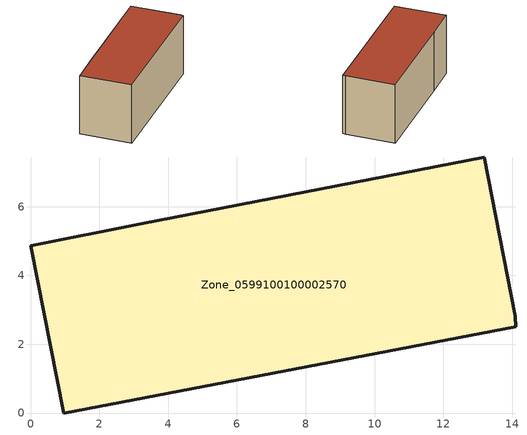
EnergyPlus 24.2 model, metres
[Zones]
Zone_0599100100002570
 floor ground (C_G): 14.11,2.5 0.96,0 0,4.86 3.21,5.5 13.2,7.45 14.09,2.81 z1.95
 wall outside (C_F): 0.96,0 14.11,2.5 14.09,2.81 13.2,7.45 3.21,5.5 0,4.86 0.96,0 z1.95:7.9
 roof outside (C_R): 14.09,2.81 13.2,7.45 3.21,5.5 0,4.86 0.96,0 14.11,2.5 z7.9
[BUILDING]
Pand.0599100100002570: North Axis=0; Terrain=City; Loads Convergence Tolerance Value=0.04; Temperature Convergence Tolerance Value=0.4; Solar Distribution=FullExterior; Maximum Number of Warmup Days=25; Minimum Number of Warmup Days=1
[Site:Location]
Rotterdam.The.Hague.AP_ZH_NLD Design_Conditions: Latitude=51.96; Longitude=4.45; Time Zone=1; Elevation=-4.5
[SITE:GROUNDTEMPERATURE:BUILDINGSURFACE]
18, 18, 18, 18, 18, 18, 18, 18, 18, 18, 18, 18
[MATERIAL] Thermal Absorptance=0.9; Solar Absorptance=0.7; Visible Absorptance=0.7
Name | Roughness | Thickness | Conductivity | Density | Specific Heat
G.TI.1946 | MediumSmooth | 0.15 | 1 | 540 | 1210
F.TI.1946 | Rough | 0.3 | 0.857143 | 1920 | 840
R.TI.1946 | MediumRough | 0.2 | 0.1 | 1500 | 1000
[CONSTRUCTION]
C_G: G.TI.1946
C_F: F.TI.1946
C_R: R.TI.1946
[ZONE]
Zone_0599100100002570: Type=1; Multiplier=1; Ceiling Height=Autocalculate; Volume=Autocalculate; Floor Area=autocalculate; Part of Total Floor Area=Yes
[ZONEINFILTRATION:DESIGNFLOWRATE]
Infil_Zone_0599100100002570: Zone or ZoneList or Space or SpaceList=Zone_0599100100002570; Schedule=AlwaysOn; Design Flow Rate Calculation Method=Flow/Area; Flow Rate per Floor Area=0.003; Constant Term Coefficient=1; Temperature Term Coefficient=0; Velocity Term Coefficient=0; Velocity Squared Term Coefficient=0
[HVACTEMPLATE:ZONE:IDEALLOADSAIRSYSTEM]
Zone_0599100100002570: Maximum Heating Supply Air Temperature=50; Minimum Cooling Supply Air Temperature=13; Maximum Heating Supply Air Humidity Ratio=0.0156; Minimum Cooling Supply Air Humidity Ratio=0.0077; Heating Limit=NoLimit; Cooling Limit=NoLimit; Dehumidification Control Type=ConstantSensibleHeatRatio; Cooling Sensible Heat Ratio=0.7; Dehumidification Setpoint=60; Humidification Control Type=None; Humidification Setpoint=30; Outdoor Air Method=None; Outdoor Air Flow Rate per Person=0.00944; Outdoor Air Flow Rate per Zone Floor Area=0; Outdoor Air Flow Rate per Zone=0; Demand Controlled Ventilation Type=None; Outdoor Air Economizer Type=NoEconomizer; Heat Recovery Type=None; Sensible Heat Recovery Effectiveness=0.7; Latent Heat Recovery Effectiveness=0.65
[ZONECONTROL:THERMOSTAT]
ThermostatControl_Zone_0599100100002570: Zone or ZoneList=Zone_0599100100002570; Control Type Schedule=DualSetpointControlType; Control 1=Thermostat_Zone_0599100100002570; Temperature Difference Between Cutout And Setpoint=0
[THERMOSTATSETPOINT:DUALSETPOINT]
Thermostat_Zone_0599100100002570: Heating Setpoint Temperature Schedule=HeatingSetpoint_Zone_0599100100002570; Cooling Setpoint Temperature Schedule=CoolingSetpoint_Zone_0599100100002570
[SCHEDULE:COMPACT]
HeatingSetpoint_Zone_0599100100002570: Through: 12/31, For: AllDays, Until: 24:00, 21
CoolingSetpoint_Zone_0599100100002570: Through: 12/31, For: AllDays, Until: 24:00, 24
DualSetpointControlType: Through: 12/31, For: AllDays, Until: 24:00, 4
AlwaysOn: Through: 12/31, For: AllDays, Until: 24:00, 1
